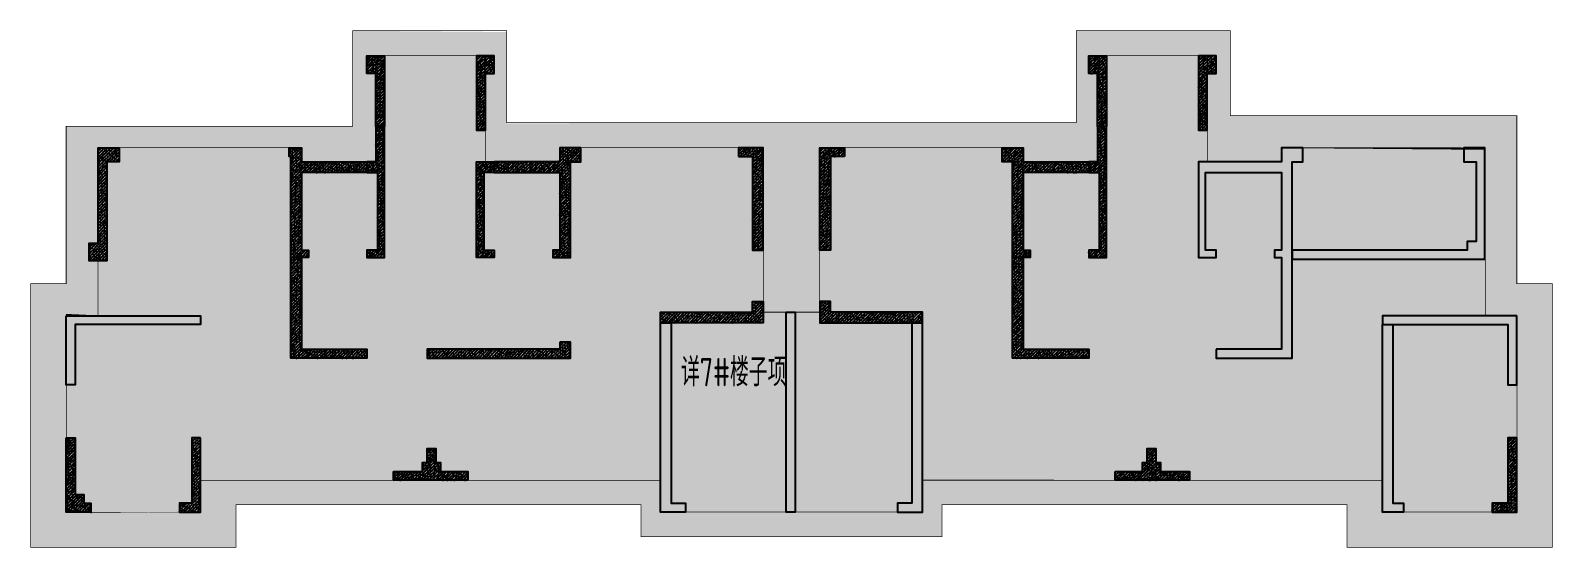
# Model space of a CAD drawing. Extents: x 923964 to 1204934, y 804567 to 1705037.
# Drawn here: x 1081114 to 1124134, y 1115922 to 1130542 of the extents above; entities that cross this region are included whole.
import ezdxf
from ezdxf.enums import TextEntityAlignment as Align

# ---------------------------------------------------------------- set-up
doc = ezdxf.new("R2010")
doc.units = 0
doc.header["$LTSCALE"] = 500
doc.linetypes.add('DASH', pattern=[0.35, 0.25, -0.1])
for name, color, linetype in [('S_PLAN_HACH', 9, 'CONTINUOUS'), ('S_WALL', 2, 'CONTINUOUS'), ('S_WALL_HACH', 30, 'CONTINUOUS'), ('S_WALL_OTHE_HACH', 33, 'CONTINUOUS'), ('主楼填充', 7, 'CONTINUOUS')]:
    doc.layers.add(name, color=color, linetype=linetype)
doc.styles.add('TH-STYLE3', font='tssdeng.shx', dxfattribs={"width": 0.7, "bigfont": 'tssdchn.shx'})
pattern_1 = [(45, (0, 0), (-44.19417382415921, 44.19417382415922), []), (49.99999999999999, (0, 0), (179.3150456501884, -15.68803374564878), [18.75, -206.25]), (355, (0, 0), (-34.68783340325, 188.048033425003), [15, -165]), (100.4514, (14.94292, -1.307335), (144.6273454285054, 172.3598855152384), [15.9350475, -175.285528]), (46.18420000000002, (0, 50), (266.8102621564111, -41.37975358225452), [28.125, -309.3749999999999]), (96.6356, (22.23418625, 46.55167325), (233.6656763871758, 243.5294677251104), [23.902572, -262.92825]), (351.1842, (0, 50), (233.6654862834068, 243.5296502313311), [22.5, -247.5]), (21, (25, 37.5), (149.2267630296154, -100.6547226663347), [18.75, -206.25]), (326.0000000000001, (25, 37.5), (60.82883298039543, 181.2875112617133), [15, -165]), (71.4514, (37.43555825, 29.1120985), (210.0556571453725, 80.6326241774881), [15.9350475, -175.285528]), (37.50000000000001, (0, 0), (3.039963829322667, 83.22346345782788), [0, -163, 0, -167.5, 0, -165.625]), (7.499999999999999, (0, 0), (65.76738436053715, 98.60292797059006), [0, -95.5, 0, -159.25, 0, -63.125]), (327.5, (-55.75, 0), (133.4556090431022, -5.638717933594939), [0, -62.5, 0, -195, 0, -258.75]), (317.5, (-80.75, 0), (145.7965423355966, 25.02624558307943), [0, -81.25, 0, -129.5, 0, -183.75])]

msp = doc.modelspace()

# ---------------------------------------------------------------- hatches: boundary and pattern name
at = {"layer": 'S_PLAN_HACH'}
h = msp.add_hatch(dxfattribs=at)
h.set_pattern_fill('CROSS', color=4, scale=50, style=0)
h.set_pattern_definition([(0, (-45899.82524767611, 1439.296074300306), (317.5, 317.5), [158.75, -476.25]), (90, (-45820.45024767611, 1359.921074300306), (-317.5, 317.5), [158.75, -476.25])])
h.paths.add_polyline_path([(1110673.841409879, 1127947.313210984), (1094573.061858169, 1127917.357224323), (1094573.061858169, 1130497.413612638), (1090223.833597379, 1130532.335217653), (1090223.833597379, 1127832.335217653), (1082123.841409879, 1127832.335217653), (1082123.841409879, 1123382.335217653), (1081123.841409879, 1123382.335217653), (1081123.841409879, 1115932.335217653), (1086923.841409879, 1115927.369599298), (1086923.841409879, 1117127.369599298), (1098373.841409879, 1117127.369599298), (1098373.841409879, 1116227.369599298), (1106873.841409879, 1116227.369599298), (1106873.841409879, 1117127.369599298), (1118323.841409879, 1117127.369599298), (1118323.841409879, 1115927.369599298), (1124123.841409879, 1115927.369599298), (1124123.841409879, 1123377.369599298), (1123123.841409879, 1123382.335217653), (1123123.841409879, 1128132.335217653), (1115023.841426044, 1128127.369273602), (1115023.833613544, 1130527.369273602), (1110673.841409879, 1130527.369599298)])
at = {"layer": 'S_WALL_HACH'}
h = msp.add_hatch(color=256, dxfattribs=at)
h.dxf.hatch_style = 1
h.paths.add_polyline_path([(1091123.895020982, 1129627.369599286), (1091123.894925914, 1129627.369599287), (1091123.898879701, 1127827.369599284), (1090873.891162275, 1127827.369599284), (1090873.89502571, 1129327.490692948), (1090623.895025707, 1129327.490692948), (1090623.895025707, 1129827.369599284), (1091123.895020982, 1129827.369599284), (1091123.887208488, 1129627.369599284)])
h = msp.add_hatch(color=256, dxfattribs=at)
h.dxf.hatch_style = 1
h.paths.add_polyline_path([(1093723.894925916, 1129627.369599287), (1093723.894935891, 1127727.369599285), (1093973.895106086, 1127727.369599284), (1093973.895025976, 1129327.369599284), (1094223.895020988, 1129327.369599284), (1094223.895020988, 1129827.369599284), (1093723.894775671, 1129827.369599284), (1093723.895020988, 1129627.369599284)])
h = msp.add_hatch(color=256, dxfattribs=at)
h.dxf.hatch_style = 1
h.paths.add_polyline_path([(1111523.895116049, 1129627.369599287), (1111523.895106074, 1127827.369599285), (1111273.894935879, 1127827.369599284), (1111273.895015989, 1129327.369599285), (1111023.895020988, 1129327.369599284), (1111023.895020988, 1129827.369599284), (1111523.895266294, 1129827.369599284), (1111523.895020988, 1129827.369599284), (1111523.895020988, 1129627.369599284)])
h = msp.add_hatch(color=256, dxfattribs=at)
h.dxf.hatch_style = 1
h.paths.add_polyline_path([(1114123.895020982, 1129627.369599286), (1114123.895116051, 1129627.369599287), (1114123.891162275, 1127727.369599284), (1114373.898879701, 1127727.369599284), (1114373.887208488, 1129327.369599284), (1114623.886714265, 1129327.369599284), (1114623.887702712, 1129827.369599284), (1114123.895020982, 1129827.369599284), (1114123.887208488, 1129627.369599284)])
h = msp.add_hatch(color=256, dxfattribs=at)
h.dxf.hatch_style = 1
h.paths.add_polyline_path([(1090923.895020982, 1124327.369599285), (1090623.895020982, 1124327.369599285), (1090623.895020982, 1124127.369599285), (1091123.895020982, 1124127.369599284), (1091123.890086778, 1127827.369599284), (1090873.8904254, 1127827.369599284), (1090873.895020989, 1126827.369369518), (1090623.887208488, 1126827.369599284), (1090623.887208488, 1126527.369599285), (1090923.892314713, 1126527.369599284)])
h = msp.add_hatch(color=256, dxfattribs=at)
h.dxf.hatch_style = 1
h.paths.add_polyline_path([(1111323.895020982, 1124327.369599285), (1111023.895020982, 1124327.369599285), (1111023.895020982, 1124127.369599285), (1111523.895020982, 1124127.369599284), (1111523.89803478, 1127827.369599285), (1111273.895020988, 1127827.369599284), (1111273.895020988, 1126827.369599284), (1111023.895020977, 1126827.369599284), (1111023.895020977, 1126527.369599284), (1111323.895020977, 1126527.369599284)])
h = msp.add_hatch(color=256, dxfattribs=at)
h.dxf.hatch_style = 1
h.paths.add_polyline_path([(1083623.895020988, 1126977.36959953), (1083623.895020988, 1126827.369599285), (1083273.895020988, 1126827.369599284), (1083273.895020988, 1124027.36959928), (1083023.895021004, 1124027.36959928), (1082773.89502103, 1124027.369599288), (1082773.89502103, 1124527.369599285), (1083023.895020982, 1124527.369599285), (1083023.895021004, 1127227.369599285), (1083623.895020988, 1127227.369599776)])
h = msp.add_hatch(color=256, dxfattribs=at)
h.dxf.hatch_style = 1
h.paths.add_polyline_path([(1088773.895020987, 1126827.369599285), (1090623.887208488, 1126827.369599285), (1090623.887208489, 1126527.369599285), (1088773.895020988, 1126527.369599284), (1088773.895020988, 1124327.369599283), (1088973.895020965, 1124327.369599283), (1088973.895020965, 1124127.369599283), (1088473.895020941, 1124127.369599283), (1088473.895021035, 1126977.369599284), (1088423.895021002, 1126977.369599284), (1088423.895020988, 1127227.369599284), (1088773.895020988, 1127227.369599285)])
h = msp.add_hatch(color=256, dxfattribs=at)
h.dxf.hatch_style = 1
h.paths.add_polyline_path([(1096673.895021067, 1127227.369599284), (1096073.895021067, 1127227.369599397), (1096073.895020982, 1126827.369599285), (1094223.895020988, 1126827.369599285), (1094223.895020988, 1126527.369599285), (1096073.895020982, 1126527.369599284), (1096073.895021067, 1124327.369599284), (1095873.895021089, 1124327.369599284), (1095873.895021089, 1124127.369599284), (1096373.895020988, 1124127.369599295), (1096373.895020949, 1126827.369599287), (1096673.895021067, 1126827.369599284), (1096673.895021067, 1126977.369599284)])
h = msp.add_hatch(color=256, dxfattribs=at)
h.dxf.hatch_style = 1
h.paths.add_polyline_path([(1101123.895021006, 1126977.369599284), (1101523.895020982, 1126977.369599285), (1101523.895020952, 1124327.369599284), (1101823.895020971, 1124327.369599285), (1101823.895021001, 1127227.369599291), (1101123.895021006, 1127227.369599291)])
h = msp.add_hatch(color=256, dxfattribs=at)
h.dxf.hatch_style = 1
h.paths.add_polyline_path([(1104123.895020959, 1126977.369599284), (1103723.895020983, 1126977.369599285), (1103723.895020971, 1124327.369599284), (1103423.895020952, 1124327.369599285), (1103423.895020964, 1127227.369599291), (1104123.895020959, 1127227.369599291)])
h = msp.add_hatch(color=256, dxfattribs=at)
h.dxf.hatch_style = 1
h.paths.add_polyline_path([(1108573.895020898, 1127227.369599284), (1109173.895020898, 1127227.369599397), (1109173.895020982, 1126827.369599285), (1111023.895020977, 1126827.369599285), (1111023.895020977, 1126527.369599285), (1109173.895020982, 1126527.369599284), (1109173.895020898, 1124327.369599284), (1109373.895020876, 1124327.369599284), (1109373.895020876, 1124127.369599284), (1108873.895020988, 1124127.369599295), (1108873.895020988, 1126827.369599285), (1108573.895020898, 1126827.369599284)])
h = msp.add_hatch(color=256, dxfattribs=at)
h.dxf.hatch_style = 1
h.paths.add_polyline_path([(1114623.895020961, 1121527.369599284), (1114623.895020961, 1121277.369599284), (1116773.895020982, 1121277.369599284), (1116773.895020978, 1126827.369599301), (1117073.895020949, 1126827.369599268), (1117073.895020977, 1127227.369599284), (1116473.895020977, 1127227.369599285), (1116473.895020977, 1126827.369599285), (1114123.892197367, 1126827.369599284), (1114123.892197367, 1124127.369599284), (1114623.895020982, 1124127.369599285), (1114623.895020982, 1124327.369599284), (1114323.895020983, 1124327.369968321), (1114323.897727252, 1126527.369599284), (1116473.895020977, 1126527.369599284), (1116473.895020977, 1124327.369599283), (1116273.895020999, 1124327.369599283), (1116273.895020999, 1124127.369599284), (1116473.895020982, 1124127.369599284), (1116473.895020982, 1121527.369599284)])
h = msp.add_hatch(color=256, dxfattribs=at)
h.dxf.hatch_style = 1
h.paths.add_polyline_path([(1121623.895020988, 1126977.369599284), (1121623.895020988, 1126827.369599284), (1121973.895020977, 1126827.369599285), (1121973.895020977, 1124577.369599284), (1121723.895020982, 1124577.369599284), (1121723.895020982, 1124327.369599286), (1116773.895020988, 1124327.369599284), (1116773.89502098, 1124077.369599284), (1121723.895020982, 1124077.369599289), (1121973.895020977, 1124077.36959928), (1122223.895020961, 1124077.36959928), (1122223.895020961, 1127227.369599285), (1121623.895020988, 1127227.369599285)])
h = msp.add_hatch(color=256, dxfattribs=at)
h.dxf.hatch_style = 1
h.paths.add_polyline_path([(1093923.895020982, 1124327.369599285), (1094223.895020982, 1124327.369599285), (1094223.895020982, 1124127.369599285), (1093723.895020982, 1124127.369599284), (1093723.892007184, 1126827.369599284), (1093923.892007184, 1126827.369599284), (1094223.895020988, 1126827.369599285), (1094223.895020988, 1126527.369599284), (1093923.895020988, 1126527.369599284)])
h = msp.add_hatch(color=256, dxfattribs=at)
h.dxf.hatch_style = 1
h.paths.add_polyline_path([(1088773.895020986, 1124127.369599387), (1088773.895020989, 1121527.369599445), (1090623.895020988, 1121527.36903622), (1090623.895020988, 1121277.369317776), (1088473.895020989, 1121277.369880793), (1088473.895020987, 1124127.36959918)])
h = msp.add_hatch(color=256, dxfattribs=at)
h.dxf.hatch_style = 1
h.paths.add_polyline_path([(1109173.895021038, 1124127.369599196), (1109173.895020984, 1121527.36959924), (1111023.895020988, 1121527.369599287), (1111023.895020988, 1121277.369599308), (1108873.895020989, 1121277.369599455), (1108873.895021043, 1124127.369599389)])
h = msp.add_hatch(color=256, dxfattribs=at)
h.dxf.hatch_style = 1
h.paths.add_polyline_path([(1099123.895020997, 1122577.369599285), (1099123.89111474, 1122577.369880793), (1101523.895020988, 1122577.369599284), (1101523.895020988, 1122877.369599285), (1101823.895020988, 1122877.369599284), (1101823.89306786, 1122577.369317777), (1101823.896974117, 1122277.369036278), (1100473.895020982, 1122277.369317782), (1100473.895020982, 1122277.369599284), (1100223.902833482, 1122277.369599287), (1098923.895020997, 1122277.369599294), (1098923.895020997, 1122577.369599284)])
h = msp.add_hatch(color=256, dxfattribs=at)
h.dxf.hatch_style = 1
h.paths.add_polyline_path([(1106123.895020968, 1122577.369599284), (1106123.898927225, 1122577.369880793), (1103723.895020988, 1122577.369599284), (1103723.895020988, 1122877.369599284), (1103423.895020988, 1122877.369599285), (1103423.896974117, 1122577.369317777), (1103423.89306786, 1122277.369036278), (1104773.895020982, 1122277.369317782), (1104773.895020983, 1122277.369599285), (1105023.887208482, 1122277.369599287), (1106323.895020968, 1122277.369599294), (1106323.895020968, 1122577.369599284)])
h = msp.add_hatch(color=256, dxfattribs=at)
h.dxf.hatch_style = 1
h.paths.add_polyline_path([(1082123.895020982, 1122477.369599285), (1082373.895020988, 1122477.369599285), (1085923.895020982, 1122477.369599276), (1085923.895020988, 1122227.369599284), (1082373.895020988, 1122227.369599285), (1082373.895020989, 1120527.369599481), (1082123.895020983, 1120527.369599481)])
h = msp.add_hatch(color=256, dxfattribs=at)
h.dxf.hatch_style = 1
h.paths.add_polyline_path([(1102473.895020988, 1122577.369599284), (1102723.895020988, 1122577.369599284), (1102723.895020988, 1116927.369599285), (1102473.895020988, 1116927.369599285)])
h = msp.add_hatch(color=256, dxfattribs=at)
h.dxf.hatch_style = 1
h.paths.add_polyline_path([(1123123.895020982, 1122477.369599285), (1122873.895020977, 1122477.369599285), (1119323.895020982, 1122477.369599276), (1119323.895020977, 1122227.369599284), (1122873.895020977, 1122227.369599285), (1122873.895020976, 1120527.369599481), (1123123.895020982, 1120527.369599481)])
h = msp.add_hatch(color=256, dxfattribs=at)
h.dxf.hatch_style = 1
h.paths.add_polyline_path([(1098923.895020999, 1122277.369599293), (1099223.895020962, 1122277.369599293), (1099223.895021014, 1117177.369599284), (1099623.895021005, 1117177.369599285), (1099623.895021005, 1116927.369592048), (1098923.895021064, 1116927.369591961), (1098923.895021005, 1117827.369599284)])
h = msp.add_hatch(color=256, dxfattribs=at)
h.dxf.hatch_style = 1
h.paths.add_polyline_path([(1106323.895020966, 1122277.369599293), (1106023.895021006, 1122277.369599293), (1106023.895020954, 1117177.369599284), (1105623.89502096, 1117177.369599285), (1105623.89502096, 1116927.369592048), (1106323.895020901, 1116927.369591961), (1106323.89502096, 1117827.369599284)])
h = msp.add_hatch(color=256, dxfattribs=at)
h.dxf.hatch_style = 1
h.paths.add_polyline_path([(1119323.89502098, 1122227.369599282), (1119623.895020975, 1122227.369599287), (1119623.895021, 1117177.369599284), (1119923.895020959, 1117177.369599285), (1119923.895020961, 1116927.369592048), (1119323.895021019, 1116927.369591961), (1119323.895020961, 1117827.369599284)])
h = msp.add_hatch(color=256, dxfattribs=at)
h.dxf.hatch_style = 1
h.paths.add_polyline_path([(1096073.895020982, 1121727.36959892), (1096073.895020981, 1121527.36959924), (1092323.895020988, 1121527.369599287), (1092323.895020988, 1121277.369599308), (1096373.895020987, 1121277.369599455), (1096373.895020989, 1121727.369599114)])
h = msp.add_hatch(color=256, dxfattribs=at)
h.dxf.hatch_style = 1
h.paths.add_polyline_path([(1082123.895021004, 1119027.369599284), (1082373.895020999, 1119027.369599284), (1082373.89171076, 1117426.11898753), (1082623.895020988, 1117426.11898753), (1082623.895020988, 1117177.369613116), (1082823.898879706, 1117177.369599283), (1082823.902738414, 1116927.369599287), (1082323.895021004, 1116927.36953084), (1082123.895021004, 1116927.36953084)])
h = msp.add_hatch(color=256, dxfattribs=at)
h.dxf.hatch_style = 1
h.paths.add_polyline_path([(1085923.895020985, 1119027.369599282), (1085673.895020991, 1119027.369599287), (1085673.895020966, 1117177.369599284), (1085323.895021006, 1117177.369599285), (1085323.895021004, 1116927.369592048), (1085923.895020946, 1116927.369591961), (1085923.895021004, 1117827.369599284)])
h = msp.add_hatch(color=256, dxfattribs=at)
h.dxf.hatch_style = 1
h.paths.add_polyline_path([(1123123.895020959, 1119027.369599284), (1122873.895020964, 1119027.369599284), (1122873.898879695, 1117177.369599285), (1122423.891162259, 1117177.369599283), (1122423.887303551, 1116927.369599287), (1122923.895020961, 1116927.36953084), (1123123.895020961, 1116927.36953084)])
h = msp.add_hatch(color=256, dxfattribs=at)
h.dxf.hatch_style = 1
h.paths.add_polyline_path([(1091373.895020988, 1118077.369317776), (1092198.895020988, 1118077.369791895), (1092198.895020988, 1118327.369599285), (1092323.898927243, 1118327.369599284), (1092323.902833482, 1118727.369599284), (1092573.898927228, 1118727.369599284), (1092573.894119546, 1118327.369599284), (1092698.895020988, 1118327.369599284), (1092698.895020988, 1118077.369599284), (1093473.895020988, 1118077.369317776), (1093473.895020988, 1117827.369036219), (1091373.895020988, 1117827.369036218)])
h = msp.add_hatch(color=256, dxfattribs=at)
h.dxf.hatch_style = 1
h.paths.add_polyline_path([(1111773.895020988, 1118077.369317775), (1112548.891114733, 1118077.369791895), (1112548.891114733, 1118327.369599285), (1112673.895020988, 1118327.369599284), (1112673.898927228, 1118727.369599284), (1112923.895020973, 1118727.369599284), (1112923.890213291, 1118327.369599284), (1113048.891114734, 1118327.369599284), (1113048.891114733, 1118077.369599284), (1113873.895020988, 1118077.369317776), (1113873.895020988, 1117827.369036218), (1111773.895020988, 1117827.369036218)])
at = {"layer": 'S_WALL_OTHE_HACH'}
h = msp.add_hatch(dxfattribs=at)
h.set_pattern_fill('钢筋混凝土', color=256, scale=25)
h.set_pattern_definition(pattern_1)
h.paths.add_polyline_path([(1091123.895020982, 1129627.369599286), (1091123.894925914, 1129627.369599287), (1091123.898879701, 1127827.369599284), (1090873.891162275, 1127827.369599284), (1090873.89502571, 1129327.490692948), (1090623.895025707, 1129327.490692948), (1090623.895025707, 1129827.369599284), (1091123.895020982, 1129827.369599284), (1091123.887208488, 1129627.369599284)])
h = msp.add_hatch(dxfattribs=at)
h.set_pattern_fill('钢筋混凝土', color=256, scale=25)
h.set_pattern_definition(pattern_1)
h.paths.add_polyline_path([(1093723.894925916, 1129627.369599287), (1093723.894935891, 1127727.369599285), (1093973.895106086, 1127727.369599284), (1093973.895025976, 1129327.369599284), (1094223.895020988, 1129327.369599284), (1094223.895020988, 1129827.369599284), (1093723.894775671, 1129827.369599284), (1093723.895020988, 1129627.369599284)])
h = msp.add_hatch(dxfattribs=at)
h.set_pattern_fill('钢筋混凝土', color=256, scale=25)
h.set_pattern_definition(pattern_1)
h.paths.add_polyline_path([(1111523.895116049, 1129627.369599287), (1111523.895106074, 1127827.369599285), (1111273.894935879, 1127827.369599284), (1111273.895015989, 1129327.369599285), (1111023.895020988, 1129327.369599284), (1111023.895020988, 1129827.369599284), (1111523.895266294, 1129827.369599284), (1111523.895020988, 1129827.369599284), (1111523.895020988, 1129627.369599284)])
h = msp.add_hatch(dxfattribs=at)
h.set_pattern_fill('钢筋混凝土', color=256, scale=25)
h.set_pattern_definition(pattern_1)
h.paths.add_polyline_path([(1114123.895020982, 1129627.369599286), (1114123.895116051, 1129627.369599287), (1114123.891162275, 1127727.369599284), (1114373.898879701, 1127727.369599284), (1114373.887208488, 1129327.369599284), (1114623.886714265, 1129327.369599284), (1114623.887702712, 1129827.369599284), (1114123.895020982, 1129827.369599284), (1114123.887208488, 1129627.369599284)])
h = msp.add_hatch(dxfattribs=at)
h.set_pattern_fill('钢筋混凝土', color=256, scale=25)
h.set_pattern_definition(pattern_1)
h.paths.add_polyline_path([(1090923.895020982, 1124327.369599285), (1090623.895020982, 1124327.369599285), (1090623.895020982, 1124127.369599285), (1091123.895020982, 1124127.369599284), (1091123.890086778, 1127827.369599284), (1090873.8904254, 1127827.369599284), (1090873.895020989, 1126827.369369518), (1090623.887208488, 1126827.369599284), (1090623.887208488, 1126527.369599285), (1090923.892314713, 1126527.369599284)])
h = msp.add_hatch(dxfattribs=at)
h.set_pattern_fill('钢筋混凝土', color=256, scale=25)
h.set_pattern_definition(pattern_1)
h.paths.add_polyline_path([(1111323.895020982, 1124327.369599285), (1111023.895020982, 1124327.369599285), (1111023.895020982, 1124127.369599285), (1111523.895020982, 1124127.369599284), (1111523.89803478, 1127827.369599285), (1111273.895020988, 1127827.369599284), (1111273.895020988, 1126827.369599284), (1111023.895020977, 1126827.369599284), (1111023.895020977, 1126527.369599284), (1111323.895020977, 1126527.369599284)])
h = msp.add_hatch(dxfattribs=at)
h.set_pattern_fill('钢筋混凝土', color=256, scale=25)
h.set_pattern_definition(pattern_1)
h.paths.add_polyline_path([(1083623.895020988, 1126977.36959953), (1083623.895020988, 1126827.369599285), (1083273.895020988, 1126827.369599284), (1083273.895020988, 1124027.36959928), (1083023.895021004, 1124027.36959928), (1082773.89502103, 1124027.369599288), (1082773.89502103, 1124527.369599285), (1083023.895020982, 1124527.369599285), (1083023.895021004, 1127227.369599285), (1083623.895020988, 1127227.369599776)])
h = msp.add_hatch(dxfattribs=at)
h.set_pattern_fill('钢筋混凝土', color=256, scale=25)
h.set_pattern_definition(pattern_1)
h.paths.add_polyline_path([(1088773.895020987, 1126827.369599285), (1090623.887208488, 1126827.369599285), (1090623.887208489, 1126527.369599285), (1088773.895020988, 1126527.369599284), (1088773.895020988, 1124327.369599283), (1088973.895020965, 1124327.369599283), (1088973.895020965, 1124127.369599283), (1088473.895020941, 1124127.369599283), (1088473.895021035, 1126977.369599284), (1088423.895021002, 1126977.369599284), (1088423.895020988, 1127227.369599284), (1088773.895020988, 1127227.369599285)])
h = msp.add_hatch(dxfattribs=at)
h.set_pattern_fill('钢筋混凝土', color=256, scale=25)
h.set_pattern_definition(pattern_1)
h.paths.add_polyline_path([(1096673.895021067, 1127227.369599284), (1096073.895021067, 1127227.369599397), (1096073.895020982, 1126827.369599285), (1094223.895020988, 1126827.369599285), (1094223.895020988, 1126527.369599285), (1096073.895020982, 1126527.369599284), (1096073.895021067, 1124327.369599284), (1095873.895021089, 1124327.369599284), (1095873.895021089, 1124127.369599284), (1096373.895020988, 1124127.369599295), (1096373.895020949, 1126827.369599287), (1096673.895021067, 1126827.369599284), (1096673.895021067, 1126977.369599284)])
h = msp.add_hatch(dxfattribs=at)
h.set_pattern_fill('钢筋混凝土', color=256, scale=25)
h.set_pattern_definition(pattern_1)
h.paths.add_polyline_path([(1101123.895021006, 1126977.369599284), (1101523.895020982, 1126977.369599285), (1101523.895020952, 1124327.369599284), (1101823.895020971, 1124327.369599285), (1101823.895021001, 1127227.369599291), (1101123.895021006, 1127227.369599291)])
h = msp.add_hatch(dxfattribs=at)
h.set_pattern_fill('钢筋混凝土', color=256, scale=25)
h.set_pattern_definition(pattern_1)
h.paths.add_polyline_path([(1104123.895020959, 1126977.369599284), (1103723.895020983, 1126977.369599285), (1103723.895020971, 1124327.369599284), (1103423.895020952, 1124327.369599285), (1103423.895020964, 1127227.369599291), (1104123.895020959, 1127227.369599291)])
h = msp.add_hatch(dxfattribs=at)
h.set_pattern_fill('钢筋混凝土', color=256, scale=25)
h.set_pattern_definition(pattern_1)
h.paths.add_polyline_path([(1108573.895020898, 1127227.369599284), (1109173.895020898, 1127227.369599397), (1109173.895020982, 1126827.369599285), (1111023.895020977, 1126827.369599285), (1111023.895020977, 1126527.369599285), (1109173.895020982, 1126527.369599284), (1109173.895020898, 1124327.369599284), (1109373.895020876, 1124327.369599284), (1109373.895020876, 1124127.369599284), (1108873.895020988, 1124127.369599295), (1108873.895020988, 1126827.369599285), (1108573.895020898, 1126827.369599284)])
h = msp.add_hatch(dxfattribs=at)
h.set_pattern_fill('钢筋混凝土', color=256, scale=25)
h.set_pattern_definition(pattern_1)
h.paths.add_polyline_path([(1114623.895020961, 1121527.369599284), (1114623.895020961, 1121277.369599284), (1116773.895020982, 1121277.369599284), (1116773.895020978, 1126827.369599301), (1117073.895020949, 1126827.369599268), (1117073.895020977, 1127227.369599284), (1116473.895020977, 1127227.369599285), (1116473.895020977, 1126827.369599285), (1114123.892197367, 1126827.369599284), (1114123.892197367, 1124127.369599284), (1114623.895020982, 1124127.369599285), (1114623.895020982, 1124327.369599284), (1114323.895020983, 1124327.369968321), (1114323.897727252, 1126527.369599284), (1116473.895020977, 1126527.369599284), (1116473.895020977, 1124327.369599283), (1116273.895020999, 1124327.369599283), (1116273.895020999, 1124127.369599284), (1116473.895020982, 1124127.369599284), (1116473.895020982, 1121527.369599284)])
h = msp.add_hatch(dxfattribs=at)
h.set_pattern_fill('钢筋混凝土', color=256, scale=25)
h.set_pattern_definition(pattern_1)
h.paths.add_polyline_path([(1121623.895020988, 1126977.369599284), (1121623.895020988, 1126827.369599284), (1121973.895020977, 1126827.369599285), (1121973.895020977, 1124577.369599284), (1121723.895020982, 1124577.369599284), (1121723.895020982, 1124327.369599286), (1116773.895020988, 1124327.369599284), (1116773.89502098, 1124077.369599284), (1121723.895020982, 1124077.369599289), (1121973.895020977, 1124077.36959928), (1122223.895020961, 1124077.36959928), (1122223.895020961, 1127227.369599285), (1121623.895020988, 1127227.369599285)])
h = msp.add_hatch(dxfattribs=at)
h.set_pattern_fill('钢筋混凝土', color=256, scale=25)
h.set_pattern_definition(pattern_1)
h.paths.add_polyline_path([(1093923.895020982, 1124327.369599285), (1094223.895020982, 1124327.369599285), (1094223.895020982, 1124127.369599285), (1093723.895020982, 1124127.369599284), (1093723.892007184, 1126827.369599284), (1093923.892007184, 1126827.369599284), (1094223.895020988, 1126827.369599285), (1094223.895020988, 1126527.369599284), (1093923.895020988, 1126527.369599284)])
h = msp.add_hatch(dxfattribs=at)
h.set_pattern_fill('钢筋混凝土', color=256, scale=25)
h.set_pattern_definition(pattern_1)
h.paths.add_polyline_path([(1088773.895020986, 1124127.369599387), (1088773.895020989, 1121527.369599445), (1090623.895020988, 1121527.36903622), (1090623.895020988, 1121277.369317776), (1088473.895020989, 1121277.369880793), (1088473.895020987, 1124127.36959918)])
h = msp.add_hatch(dxfattribs=at)
h.set_pattern_fill('钢筋混凝土', color=256, scale=25)
h.set_pattern_definition(pattern_1)
h.paths.add_polyline_path([(1109173.895021038, 1124127.369599196), (1109173.895020984, 1121527.36959924), (1111023.895020988, 1121527.369599287), (1111023.895020988, 1121277.369599308), (1108873.895020989, 1121277.369599455), (1108873.895021043, 1124127.369599389)])
h = msp.add_hatch(dxfattribs=at)
h.set_pattern_fill('钢筋混凝土', color=256, scale=25)
h.set_pattern_definition(pattern_1)
h.paths.add_polyline_path([(1099123.895020997, 1122577.369599285), (1099123.89111474, 1122577.369880793), (1101523.895020988, 1122577.369599284), (1101523.895020988, 1122877.369599285), (1101823.895020988, 1122877.369599284), (1101823.89306786, 1122577.369317777), (1101823.896974117, 1122277.369036278), (1100473.895020982, 1122277.369317782), (1100473.895020982, 1122277.369599284), (1100223.902833482, 1122277.369599287), (1098923.895020997, 1122277.369599294), (1098923.895020997, 1122577.369599284)])
h = msp.add_hatch(dxfattribs=at)
h.set_pattern_fill('钢筋混凝土', color=256, scale=25)
h.set_pattern_definition(pattern_1)
h.paths.add_polyline_path([(1106123.895020968, 1122577.369599284), (1106123.898927225, 1122577.369880793), (1103723.895020988, 1122577.369599284), (1103723.895020988, 1122877.369599284), (1103423.895020988, 1122877.369599285), (1103423.896974117, 1122577.369317777), (1103423.89306786, 1122277.369036278), (1104773.895020982, 1122277.369317782), (1104773.895020983, 1122277.369599285), (1105023.887208482, 1122277.369599287), (1106323.895020968, 1122277.369599294), (1106323.895020968, 1122577.369599284)])
h = msp.add_hatch(dxfattribs=at)
h.set_pattern_fill('钢筋混凝土', color=256, scale=25)
h.set_pattern_definition(pattern_1)
h.paths.add_polyline_path([(1082123.895020982, 1122477.369599285), (1082373.895020988, 1122477.369599285), (1085923.895020982, 1122477.369599276), (1085923.895020988, 1122227.369599284), (1082373.895020988, 1122227.369599285), (1082373.895020989, 1120527.369599481), (1082123.895020983, 1120527.369599481)])
h = msp.add_hatch(dxfattribs=at)
h.set_pattern_fill('钢筋混凝土', color=256, scale=25)
h.set_pattern_definition(pattern_1)
h.paths.add_polyline_path([(1102473.895020988, 1122577.369599284), (1102723.895020988, 1122577.369599284), (1102723.895020988, 1116927.369599285), (1102473.895020988, 1116927.369599285)])
h = msp.add_hatch(dxfattribs=at)
h.set_pattern_fill('钢筋混凝土', color=256, scale=25)
h.set_pattern_definition(pattern_1)
h.paths.add_polyline_path([(1123123.895020982, 1122477.369599285), (1122873.895020977, 1122477.369599285), (1119323.895020982, 1122477.369599276), (1119323.895020977, 1122227.369599284), (1122873.895020977, 1122227.369599285), (1122873.895020976, 1120527.369599481), (1123123.895020982, 1120527.369599481)])
h = msp.add_hatch(dxfattribs=at)
h.set_pattern_fill('钢筋混凝土', color=256, scale=25)
h.set_pattern_definition(pattern_1)
h.paths.add_polyline_path([(1098923.895020999, 1122277.369599293), (1099223.895020962, 1122277.369599293), (1099223.895021014, 1117177.369599284), (1099623.895021005, 1117177.369599285), (1099623.895021005, 1116927.369592048), (1098923.895021064, 1116927.369591961), (1098923.895021005, 1117827.369599284)])
h = msp.add_hatch(dxfattribs=at)
h.set_pattern_fill('钢筋混凝土', color=256, scale=25)
h.set_pattern_definition(pattern_1)
h.paths.add_polyline_path([(1106323.895020966, 1122277.369599293), (1106023.895021006, 1122277.369599293), (1106023.895020954, 1117177.369599284), (1105623.89502096, 1117177.369599285), (1105623.89502096, 1116927.369592048), (1106323.895020901, 1116927.369591961), (1106323.89502096, 1117827.369599284)])
h = msp.add_hatch(dxfattribs=at)
h.set_pattern_fill('钢筋混凝土', color=256, scale=25)
h.set_pattern_definition(pattern_1)
h.paths.add_polyline_path([(1119323.89502098, 1122227.369599282), (1119623.895020975, 1122227.369599287), (1119623.895021, 1117177.369599284), (1119923.895020959, 1117177.369599285), (1119923.895020961, 1116927.369592048), (1119323.895021019, 1116927.369591961), (1119323.895020961, 1117827.369599284)])
h = msp.add_hatch(dxfattribs=at)
h.set_pattern_fill('钢筋混凝土', color=256, scale=25)
h.set_pattern_definition(pattern_1)
h.paths.add_polyline_path([(1096073.895020982, 1121727.36959892), (1096073.895020981, 1121527.36959924), (1092323.895020988, 1121527.369599287), (1092323.895020988, 1121277.369599308), (1096373.895020987, 1121277.369599455), (1096373.895020989, 1121727.369599114)])
h = msp.add_hatch(dxfattribs=at)
h.set_pattern_fill('钢筋混凝土', color=256, scale=25)
h.set_pattern_definition(pattern_1)
h.paths.add_polyline_path([(1082123.895021004, 1119027.369599284), (1082373.895020999, 1119027.369599284), (1082373.89171076, 1117426.11898753), (1082623.895020988, 1117426.11898753), (1082623.895020988, 1117177.369613116), (1082823.898879706, 1117177.369599283), (1082823.902738414, 1116927.369599287), (1082323.895021004, 1116927.36953084), (1082123.895021004, 1116927.36953084)])
h = msp.add_hatch(dxfattribs=at)
h.set_pattern_fill('钢筋混凝土', color=256, scale=25)
h.set_pattern_definition(pattern_1)
h.paths.add_polyline_path([(1085923.895020985, 1119027.369599282), (1085673.895020991, 1119027.369599287), (1085673.895020966, 1117177.369599284), (1085323.895021006, 1117177.369599285), (1085323.895021004, 1116927.369592048), (1085923.895020946, 1116927.369591961), (1085923.895021004, 1117827.369599284)])
h = msp.add_hatch(dxfattribs=at)
h.set_pattern_fill('钢筋混凝土', color=256, scale=25)
h.set_pattern_definition(pattern_1)
h.paths.add_polyline_path([(1123123.895020959, 1119027.369599284), (1122873.895020964, 1119027.369599284), (1122873.898879695, 1117177.369599285), (1122423.891162259, 1117177.369599283), (1122423.887303551, 1116927.369599287), (1122923.895020961, 1116927.36953084), (1123123.895020961, 1116927.36953084)])
h = msp.add_hatch(dxfattribs=at)
h.set_pattern_fill('钢筋混凝土', color=256, scale=25)
h.set_pattern_definition(pattern_1)
h.paths.add_polyline_path([(1091373.895020988, 1118077.369317776), (1092198.895020988, 1118077.369791895), (1092198.895020988, 1118327.369599285), (1092323.898927243, 1118327.369599284), (1092323.902833482, 1118727.369599284), (1092573.898927228, 1118727.369599284), (1092573.894119546, 1118327.369599284), (1092698.895020988, 1118327.369599284), (1092698.895020988, 1118077.369599284), (1093473.895020988, 1118077.369317776), (1093473.895020988, 1117827.369036219), (1091373.895020988, 1117827.369036218)])
h = msp.add_hatch(dxfattribs=at)
h.set_pattern_fill('钢筋混凝土', color=256, scale=25)
h.set_pattern_definition(pattern_1)
h.paths.add_polyline_path([(1111773.895020988, 1118077.369317775), (1112548.891114733, 1118077.369791895), (1112548.891114733, 1118327.369599285), (1112673.895020988, 1118327.369599284), (1112673.898927228, 1118727.369599284), (1112923.895020973, 1118727.369599284), (1112923.890213291, 1118327.369599284), (1113048.891114734, 1118327.369599284), (1113048.891114733, 1118077.369599284), (1113873.895020988, 1118077.369317776), (1113873.895020988, 1117827.369036218), (1111773.895020988, 1117827.369036218)])
at = {"layer": '主楼填充'}
h = msp.add_hatch(dxfattribs=at)
h.set_pattern_fill('GRASS', color=1, scale=20)
h.set_pattern_definition([(90, (-58733.36914248671, 259999.999995203), (-359.21, 359.21), [95.25, -623.17]), (45, (-58733.36914248671, 259999.999995203), (-359.2102448427661, 359.2102448427661), [95.25, -412.75]), (135, (-58733.36914248671, 259999.999995203), (-359.2102448427661, -359.2102448427661), [95.25, -412.75])])
h.paths.add_polyline_path([(1083023.895046123, 1127226.900063738), (1083023.895046123, 1122476.900063738), (1082132.066932411, 1122477.369594488), (1082132.066932436, 1116927.369526043), (1085923.895046086, 1116926.899995082), (1085923.895046137, 1117826.900063743), (1098923.895046153, 1117826.900064486), (1098923.895046265, 1116926.900056414), (1106323.895046036, 1116927.369587182), (1106323.895046036, 1117827.369594501), (1119323.89504612, 1117826.900063749), (1119323.895021019, 1116927.369591961), (1123132.06693239, 1116927.369526043), (1123123.943665004, 1122476.900063839), (1122232.066932379, 1122476.900063781), (1122232.066932395, 1127226.900063764), (1116473.89504611, 1127226.900063757), (1116473.89504606, 1126827.369841617), (1114373.89974592, 1126827.369347385), (1114373.899841022, 1129826.899569524), (1111273.895001024, 1129826.90005174), (1111273.895001024, 1126827.369582649), (1109173.895046103, 1126827.369594337), (1109173.895046017, 1127226.900063789), (1103428.091056923, 1127226.89094914), (1103419.699035202, 1122576.890949133), (1101823.89504612, 1122576.900063737), (1101823.895046135, 1127226.900063745), (1096073.895046122, 1127226.900063738), (1096073.895046122, 1126827.369592499), (1093973.895095182, 1126827.369596504), (1093973.895095182, 1129826.900067745), (1090873.890199401, 1129826.899964886), (1090873.890199401, 1126827.369495647), (1088773.895046123, 1126827.369594501), (1088773.895046122, 1127226.900063738)])

# ---------------------------------------------------------------- linework, layer by layer
at = {"layer": 'S_PLAN_HACH', "color": 4, "linetype": 'DASH', "const_width": 20, "elevation": -4800}
msp.add_lwpolyline([(1110673.841409879, 1127932.335217653), (1094573.061858169, 1127932.335217653), (1094573.061858169, 1130532.335217653), (1090223.833597379, 1130532.335217653), (1090223.833597379, 1127832.335217653), (1082123.841409879, 1127832.335217653), (1082123.841409879, 1123382.335217653), (1081123.841409879, 1123382.335217653), (1081123.841409879, 1115932.335217653), (1086923.841409879, 1115932.335217653), (1086923.841409879, 1117132.335217653), (1098373.841409879, 1117132.335217653), (1098373.841409879, 1116232.335217653), (1106873.841409879, 1116232.335217653), (1106873.841409879, 1117132.335217653), (1118323.841409879, 1117132.335217653), (1118323.841409879, 1115932.335217653), (1124123.841409879, 1115932.335217653), (1124123.841409879, 1123382.335217653), (1123123.841409879, 1123382.335217653), (1123123.841409879, 1128132.335217653), (1115023.841409879, 1128132.335217653), (1115023.833597379, 1130532.335217653), (1110673.841409879, 1130532.335217653)], close=True, dxfattribs=at)
at = {"layer": 'S_WALL'}
for points in [[(1091123.895020982, 1129627.369599286), (1091123.894925914, 1129627.369599287), (1091123.898879701, 1127827.369599284), (1090873.891162275, 1127827.369599284), (1090873.89502571, 1129327.490692948), (1090623.895025707, 1129327.490692948), (1090623.895025707, 1129827.369599284), (1091123.895020982, 1129827.369599284), (1091123.895020982, 1129827.369599284), (1091123.887208488, 1129627.369599284)], [(1093723.894925916, 1129627.369599286), (1093723.894925916, 1129627.369599287), (1093723.894935891, 1127727.369599285), (1093973.895106086, 1127727.369599284), (1093973.895025976, 1129327.369599284), (1094223.895020988, 1129327.369599284), (1094223.895020988, 1129827.369599284), (1093723.894775671, 1129827.369599284), (1093723.894775671, 1129827.369599284), (1093723.895020988, 1129627.369599284)], [(1111523.895116049, 1129627.369599286), (1111523.895116049, 1129627.369599287), (1111523.895106074, 1127827.369599285), (1111273.894935879, 1127827.369599284), (1111273.895015989, 1129327.369599285), (1111023.895020988, 1129327.369599284), (1111023.895020988, 1129827.369599284), (1111523.895266294, 1129827.369599284), (1111523.895020988, 1129827.369599284), (1111523.895020988, 1129627.369599284)], [(1114123.895020982, 1129627.369599286), (1114123.895116051, 1129627.369599287), (1114123.891162275, 1127727.369599284), (1114373.898879701, 1127727.369599284), (1114373.887208488, 1129327.369599284), (1114623.886714265, 1129327.369599284), (1114623.887702712, 1129827.369599284), (1114123.895020982, 1129827.369599284), (1114123.895020982, 1129827.369599284), (1114123.887208488, 1129627.369599284)], [(1090923.895020982, 1124327.369599285), (1090623.895020982, 1124327.369599285), (1090623.895020982, 1124127.369599285), (1091123.895020982, 1124127.369599284), (1091123.890086778, 1127827.369599284), (1090873.8904254, 1127827.369599284), (1090873.895020989, 1126827.369369518), (1090623.887208488, 1126827.369599284), (1090623.887208488, 1126527.369599285), (1090923.892314713, 1126527.369599284)], [(1111323.895020982, 1124327.369599285), (1111023.895020982, 1124327.369599285), (1111023.895020982, 1124127.369599285), (1111523.895020982, 1124127.369599284), (1111523.89803478, 1127827.369599285), (1111273.895020988, 1127827.369599284), (1111273.895020988, 1126827.369599284), (1111023.895020977, 1126827.369599284), (1111023.895020977, 1126527.369599284), (1111323.895020977, 1126527.369599284)], [(1083623.895020988, 1126977.369599775), (1083623.895020988, 1126977.36959953), (1083623.895020988, 1126827.369599285), (1083273.895020988, 1126827.369599284), (1083273.895020988, 1124027.36959928), (1083023.895021004, 1124027.36959928), (1082773.89502103, 1124027.369599288), (1082773.89502103, 1124527.369599285), (1083023.895020982, 1124527.369599285), (1083023.895021004, 1127227.369599285), (1083623.895020988, 1127227.369599776)], [(1096673.895021067, 1127227.369599284), (1096073.895021067, 1127227.369599397), (1096073.895020982, 1126827.369599285), (1094223.895020988, 1126827.369599285), (1094223.895020988, 1126527.369599285), (1096073.895020982, 1126527.369599284), (1096073.895021067, 1124327.369599284), (1095873.895021089, 1124327.369599284), (1095873.895021089, 1124127.369599284), (1096373.895020988, 1124127.369599295), (1096373.895020949, 1126827.369599287), (1096673.895021067, 1126827.369599284), (1096673.895021067, 1126977.369599284)], [(1101123.895021006, 1126977.369599284), (1101523.895020982, 1126977.369599285), (1101523.895020952, 1124327.369599284), (1101823.895020971, 1124327.369599285), (1101823.895021001, 1127227.369599291), (1101123.895021006, 1127227.369599291)], [(1104123.895020959, 1126977.369599284), (1103723.895020983, 1126977.369599285), (1103723.895020971, 1124327.369599284), (1103423.895020952, 1124327.369599285), (1103423.895020964, 1127227.369599291), (1104123.895020959, 1127227.369599291)], [(1108573.895020898, 1127227.369599284), (1109173.895020898, 1127227.369599397), (1109173.895020982, 1126827.369599285), (1111023.895020977, 1126827.369599285), (1111023.895020977, 1126527.369599285), (1109173.895020982, 1126527.369599284), (1109173.895020898, 1124327.369599284), (1109373.895020876, 1124327.369599284), (1109373.895020876, 1124127.369599284), (1108873.895020988, 1124127.369599295), (1108873.895020988, 1126827.369599285), (1108573.895020898, 1126827.369599284)], [(1121623.895020988, 1126977.369599284), (1121623.895020988, 1126977.369599284), (1121623.895020988, 1126827.369599284), (1121973.895020977, 1126827.369599285), (1121973.895020977, 1124577.369599284), (1121723.895020982, 1124577.369599284), (1121723.895020982, 1124327.369599286), (1116773.895020988, 1124327.369599284), (1116773.89502098, 1124077.369599284), (1121723.895020982, 1124077.369599289), (1121973.895020977, 1124077.36959928), (1122223.895020961, 1124077.36959928), (1122223.895020961, 1127227.369599285), (1121623.895020988, 1127227.369599285)], [(1093923.895020982, 1124327.369599285), (1094223.895020982, 1124327.369599285), (1094223.895020982, 1124127.369599285), (1093723.895020982, 1124127.369599284), (1093723.892007184, 1126827.369599284), (1093923.892007184, 1126827.369599284), (1094223.895020988, 1126827.369599285), (1094223.895020988, 1126527.369599284), (1093923.895020988, 1126527.369599284)], [(1088773.895020986, 1124127.369599387), (1088773.895020989, 1121527.369599445), (1090623.895020988, 1121527.36903622), (1090623.895020988, 1121277.369317776), (1088473.895020989, 1121277.369880793), (1088473.895020987, 1124127.36959918)], [(1109173.895021038, 1124127.369599196), (1109173.895020984, 1121527.36959924), (1111023.895020988, 1121527.369599287), (1111023.895020988, 1121277.369599308), (1108873.895020989, 1121277.369599455), (1108873.895021043, 1124127.369599389)], [(1099123.895020997, 1122577.369599285), (1099123.89111474, 1122577.369880793), (1101523.895020988, 1122577.369599284), (1101523.895020988, 1122877.369599285), (1101823.895020988, 1122877.369599284), (1101823.89306786, 1122577.369317777), (1101823.896974117, 1122277.369036278), (1100473.895020982, 1122277.369317782), (1100473.895020982, 1122277.369599284), (1100223.902833482, 1122277.369599285), (1100223.902833482, 1122277.369599287), (1098923.895020997, 1122277.369599294), (1098923.895020997, 1122577.369599284)], [(1106123.895020968, 1122577.369599284), (1106123.898927225, 1122577.369880793), (1103723.895020988, 1122577.369599284), (1103723.895020988, 1122877.369599284), (1103423.895020988, 1122877.369599285), (1103423.896974117, 1122577.369317777), (1103423.89306786, 1122277.369036278), (1104773.895020982, 1122277.369317782), (1104773.895020983, 1122277.369599285), (1105023.887208482, 1122277.369599285), (1105023.887208482, 1122277.369599287), (1106323.895020968, 1122277.369599294), (1106323.895020968, 1122577.369599284)], [(1082123.895020982, 1122477.369599285), (1082373.895020988, 1122477.369599285), (1085923.895020982, 1122477.369599276), (1085923.895020988, 1122227.369599284), (1082373.895020988, 1122227.369599285), (1082373.895020989, 1120527.369599481), (1082123.895020983, 1120527.369599481)], [(1123123.895020982, 1122477.369599285), (1122873.895020977, 1122477.369599285), (1119323.895020982, 1122477.369599276), (1119323.895020977, 1122227.369599284), (1122873.895020977, 1122227.369599285), (1122873.895020976, 1120527.369599481), (1123123.895020982, 1120527.369599481)], [(1096073.895020982, 1121727.36959892), (1096073.895020981, 1121527.36959924), (1092323.895020988, 1121527.369599287), (1092323.895020988, 1121277.369599308), (1096373.895020987, 1121277.369599455), (1096373.895020989, 1121727.369599114)], [(1082123.895021004, 1119027.369599284), (1082373.895020999, 1119027.369599284), (1082373.89171076, 1117426.11898753), (1082623.895020988, 1117426.11898753), (1082623.895020988, 1117177.369613116), (1082823.898879706, 1117177.369599283), (1082823.902738414, 1116927.369599287), (1082323.895021004, 1116927.36953084), (1082123.895021004, 1116927.36953084)], [(1123123.895020959, 1119027.369599284), (1122873.895020964, 1119027.369599284), (1122873.898879695, 1117177.369599285), (1122423.891162259, 1117177.369599283), (1122423.887303551, 1116927.369599287), (1122923.895020961, 1116927.36953084), (1123123.895020961, 1116927.36953084)], [(1091373.895020988, 1118077.369317776), (1092198.895020988, 1118077.369791895), (1092198.895020988, 1118327.369599285), (1092323.898927243, 1118327.369599284), (1092323.902833482, 1118727.369599284), (1092573.898927228, 1118727.369599284), (1092573.894119546, 1118327.369599284), (1092698.895020988, 1118327.369599284), (1092698.895020988, 1118077.369599284), (1093473.895020988, 1118077.369317776), (1093473.895020988, 1117827.369036219), (1091373.895020988, 1117827.369036218)]]:
    msp.add_lwpolyline(points, close=True, dxfattribs=at)
for points in [[(1088773.895020987, 1126827.369599285), (1090623.887208488, 1126827.369599285), (1090623.887208489, 1126527.369599285), (1088773.895020988, 1126527.369599284), (1088773.895020988, 1124327.369599283), (1088973.895020965, 1124327.369599283), (1088973.895020965, 1124127.369599283), (1088473.895020941, 1124127.369599283), (1088473.895021035, 1126977.369599284), (1088423.895021002, 1126977.369599284), (1088423.895020988, 1127227.369599284), (1088773.895020988, 1127227.369599285), (1088773.895020987, 1126827.369599285)], [(1114623.895020961, 1121527.369599284), (1114623.895020961, 1121277.369599284), (1116773.895020982, 1121277.369599284), (1116773.895020978, 1126827.369599301), (1117073.895020949, 1126827.369599268), (1117073.895020977, 1127227.369599284), (1116473.895020977, 1127227.369599285), (1116473.895020977, 1126827.369599285), (1114123.892197367, 1126827.369599284), (1114123.892197367, 1124127.369599284), (1114623.895020982, 1124127.369599285), (1114623.895020982, 1124327.369599284), (1114323.895020983, 1124327.369968321), (1114323.897727252, 1126527.369599284), (1116473.895020977, 1126527.369599284), (1116473.895020977, 1124327.369599283), (1116273.895020999, 1124327.369599283), (1116273.895020999, 1124127.369599284), (1116473.895020982, 1124127.369599284), (1116473.895020982, 1121527.369599284), (1114623.895020961, 1121527.369599284)], [(1098923.895020999, 1122277.369599293), (1099223.895020962, 1122277.369599293), (1099223.895021014, 1117177.369599284), (1099623.895021005, 1117177.369599285), (1099623.895021005, 1116927.369592048), (1098923.895021064, 1116927.369591961), (1098923.895021012, 1117827.369599289), (1098923.895021005, 1117827.369599284), (1098923.895021029, 1122277.369599294)], [(1106323.895020966, 1122277.369599293), (1106023.895021006, 1122277.369599293), (1106023.895020954, 1117177.369599284), (1105623.89502096, 1117177.369599285), (1105623.89502096, 1116927.369592048), (1106323.895020901, 1116927.369591961), (1106323.895020953, 1117827.369599289), (1106323.89502096, 1117827.369599284), (1106323.895020988, 1122277.369599294)], [(1119323.89502098, 1122227.369599282), (1119623.895020975, 1122227.369599287), (1119623.895021, 1117177.369599284), (1119923.895020959, 1117177.369599285), (1119923.895020961, 1116927.369592048), (1119323.895021019, 1116927.369591961), (1119323.895020968, 1117827.369599289), (1119323.895020961, 1117827.369599284), (1119323.895020988, 1122227.369599284)], [(1085923.895020985, 1119027.369599282), (1085673.895020991, 1119027.369599287), (1085673.895020966, 1117177.369599284), (1085323.895021006, 1117177.369599285), (1085323.895021004, 1116927.369592048), (1085923.895020946, 1116927.369591961), (1085923.895020997, 1117827.369599289), (1085923.895021004, 1117827.369599284), (1085923.895020985, 1119027.369599282)]]:
    msp.add_lwpolyline(points, dxfattribs=at)
at = {"layer": 'S_WALL', "elevation": -50}
for points in [[(1102473.895020988, 1122577.369599284), (1102723.895020988, 1122577.369599284), (1102723.895020988, 1116927.369599285), (1102473.895020988, 1116927.369599285)], [(1111773.895020988, 1118077.369317775), (1112548.891114733, 1118077.369791895), (1112548.891114733, 1118327.369599285), (1112673.895020988, 1118327.369599284), (1112673.898927228, 1118727.369599284), (1112923.895020973, 1118727.369599284), (1112923.890213291, 1118327.369599284), (1113048.891114734, 1118327.369599284), (1113048.891114733, 1118077.369599284), (1113873.895020988, 1118077.369317776), (1113873.895020988, 1117827.369036218), (1111773.895020988, 1117827.369036218)]]:
    msp.add_lwpolyline(points, close=True, dxfattribs=at)
at = {"layer": '主楼填充', "color": 1, "const_width": 20}
msp.add_lwpolyline([(1083023.895046123, 1127226.900063738), (1083023.895046123, 1122476.900063738), (1082132.066932411, 1122477.369594488), (1082132.066932436, 1116927.369526043), (1085923.895046086, 1116926.899995082), (1085923.895046137, 1117826.900063743), (1098923.895046153, 1117826.900064486), (1098923.895046265, 1116926.900056414), (1106323.895046036, 1116927.369587182), (1106323.895046036, 1117827.369594501), (1119323.89504612, 1117826.900063749), (1119323.895021019, 1116927.369591961), (1123132.06693239, 1116927.369526043), (1123123.943665004, 1122476.900063839), (1122232.066932379, 1122476.900063842), (1122232.066932395, 1127227.369594501), (1116473.89504611, 1127226.900063757), (1116473.89504606, 1126827.369841617), (1114373.89974592, 1126827.369347385), (1114373.899841022, 1129826.899569524), (1111273.895001024, 1129826.90005174), (1111273.895001024, 1126827.369582649), (1109173.895046103, 1126827.369594337), (1109173.895046017, 1127226.900063789), (1103423.894069625, 1127226.900063745), (1103423.896022501, 1122576.881834528), (1101823.895046122, 1122576.900063737), (1101823.895046119, 1127226.900063745), (1096073.895046122, 1127226.900063738), (1096073.895046122, 1126827.369592499), (1093973.895095182, 1126827.369596504), (1093973.895095182, 1129826.900067745), (1090873.890199401, 1129826.899964886), (1090873.890199401, 1126827.369495647), (1088773.895046123, 1126827.369594501), (1088773.895046122, 1127226.900063738)], close=True, dxfattribs=at)

# ---------------------------------------------------------------- texts
at = {"layer": 'S_PLAN_HACH', "color": 4, "style": 'TH-STYLE3', "width": 0.7}
msp.add_text('详7#楼子项', height=800, rotation=359.9999754540077, dxfattribs=at).set_placement((1100991.128087623, 1120880.984146938), align=Align.MIDDLE_CENTER)
at = {"layer": '主楼填充', "color": 1, "style": 'TH-STYLE3', "width": 0.7}
msp.add_text('详7#楼子项', height=800, rotation=359.9999754540077, dxfattribs=at).set_placement((1100991.128087623, 1120880.984146938), align=Align.MIDDLE_CENTER)

doc.saveas('drawing.dxf')
